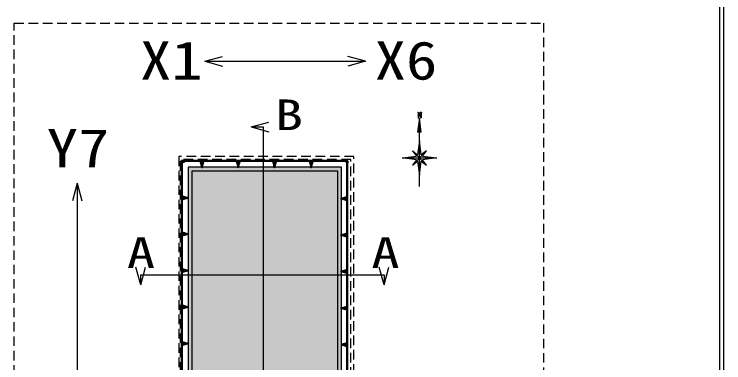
# Model space of a CAD drawing. Units: millimetres, scale not verified. Extents: x -36086 to 36581, y -25429 to 25491.
# Drawn here: x 20565 to 36581, y -16073 to -8199 of the extents above; entities that cross this region are included whole.
import ezdxf
from ezdxf.enums import TextEntityAlignment as Align

# ---------------------------------------------------------------- set-up
doc = ezdxf.new("R2010")
doc.units = ezdxf.units.MM
doc.header["$LTSCALE"] = 180
doc.linetypes.add('DASHED1', pattern=[1.8, 1.2, -0.6])
for name, color, linetype in [('0-0_基準芯', 7, 'Continuous'), ('0-1_外形線', 4, 'Continuous'), ('0-2_50', 7, 'Continuous'), ('0-4_単管', 5, 'Continuous'), ('0-6_図面枠', 7, 'Continuous'), ('0-9_ネット', 3, 'DASHED1'), ('0-D_64', 1, 'Continuous'), ('1-3_階段', 2, 'DASHED1'), ('1-4_45', 7, 'Continuous')]:
    doc.layers.add(name, color=color, linetype=linetype)
doc.styles.add('ＭＳ ゴシック', font='')
doc.styles.get('ＭＳ ゴシック').set_extended_font_data('MS Gothic')

msp = doc.modelspace()

# ---------------------------------------------------------------- linework, layer by layer
at = {"layer": '0-0_基準芯', "color": 5}
for points in [[(24336.5, -11507.1), (24358.4, -19643.6), (24336.5, -19643.6)], [(24336.5, -11507.1), (24358.4, -11529), (24358.4, -19643.6)], [(28097.5, -11507.1), (24358.4, -11529), (24336.5, -11507.1)], [(28097.5, -11507.1), (28075.7, -11529), (24358.4, -11529)], [(28097.5, -11507.1), (28075.7, -16479.6), (28075.7, -11529)], [(28075.7, -16479.6), (28097.5, -11507.1), (28097.5, -16457.8)]]:
    msp.add_solid(points, dxfattribs=at)
at = {"layer": '0-1_外形線'}
msp.add_line((24489.5, -11651.1), (24489.5, -17861.1), dxfattribs=at)
for points in [[(25029.5, -18266.1), (25029.5, -18536.1), (25592, -18536.1), (25592, -19391.1), (29169.5, -19391.1), (29169.5, -16601.1), (27954.5, -16601.1), (27954.5, -11651.1), (24489.5, -11651.1), (24489.5, -17861.1)], [(25029.5, -18266.1), (25029.5, -18536.1), (25547, -18536.1), (25547, -19391.1), (29169.5, -19391.1), (29169.5, -16601.1), (27954.5, -16601.1), (27954.5, -11651.1), (24489.5, -11651.1), (24489.5, -17861.1)], [(27954.5, -16601.1), (27954.5, -11651.1), (24489.5, -11651.1), (24489.5, -17861.1)], [(27954.5, -16601.1), (27954.5, -11651.1), (24489.5, -11651.1)], [(24579.5, -17771.1), (24579.5, -11741.1), (27864.5, -11741.1), (27864.5, -16691.1)]]:
    msp.add_lwpolyline(points, dxfattribs=at)
at = {"layer": '0-2_50', "linetype": 'DASHED1'}
msp.add_line((20564.6, -21849.3), (20564.6, -8400.8), dxfattribs=at)
at = {"layer": '0-2_50'}
for p, q in [((24864.6, -9263.5), (25264.5, -9156.4)), ((24864.6, -9263.5), (28492.3, -9263.5)), ((24864.6, -9263.5), (25264.5, -9370.7)), ((28492.3, -9263.5), (28092.4, -9156.4)), ((28492.3, -9263.5), (28092.4, -9370.7)), ((21987.4, -12015.6), (21880.2, -12415.5)), ((21987.4, -12015.6), (21987.4, -19271.1)), ((21987.4, -12015.6), (22094.5, -12415.5))]:
    msp.add_line(p, q, dxfattribs=at)
at = {"layer": '0-2_50', "linetype": 'DASHED1'}
msp.add_lwpolyline([(20564.6, -8400.8), (32510.1, -8400.8), (32510.1, -21849.3)], dxfattribs=at)
at = {"layer": '0-4_単管'}
for p, q in [((28094, -11507.1), (24336.5, -11507.1)), ((24336.5, -11529), (24336.5, -11507.1)), ((24336.5, -11521.1), (24336.5, -19643.6)), ((24358.4, -11521.1), (24336.5, -11521.1)), ((28094, -11529), (24336.5, -11529)), ((24358.4, -11521.1), (24358.4, -19643.6)), ((28075.7, -16479.6), (28075.7, -11507.1)), ((28075.7, -11507.1), (28097.5, -11507.1)), ((28094, -11529), (28094, -11507.1)), ((28097.5, -16479.6), (28097.5, -11507.1))]:
    msp.add_line(p, q, dxfattribs=at)
for centre in [(24336.5, -11540), (24369.3, -11521.1), (24390.5, -11540), (24801.8, -11540), (25624.9, -11540), (26447.9, -11540), (27271, -11540), (28064.7, -11507.1), (28064.7, -11541.3), (28094, -11540), (24369.3, -12344.1), (28064.7, -12364.4), (24369.3, -13167.2), (28064.7, -13187.4), (24369.3, -13990.2), (28064.7, -14010.5), (24369.3, -14813.3), (28064.7, -14833.5), (24369.3, -15636.3), (28064.7, -15656.6)]:
    msp.add_circle(centre, 10.9, dxfattribs=at)
at = {"layer": '0-4_単管', "color": 7}
for points in [[(27954.5, -11651.1), (24489.5, -19172.4), (24489.5, -11651.1)], [(27954.5, -11651.1), (25547, -19172.4), (24489.5, -19172.4)], [(27954.5, -11651.1), (25547, -20066.1), (25547, -19172.4)], [(25547, -20066.1), (27954.5, -11651.1), (27954.5, -16601.1)]]:
    msp.add_solid(points, dxfattribs=at)
at = {"layer": '0-6_図面枠'}
for p, q in [((36580.8, -25429.2), (36580.8, 25491.3)), ((36490.8, -25339.2), (36490.8, 25401.3))]:
    msp.add_line(p, q, dxfattribs=at)
at = {"layer": '0-9_ネット'}
for points in [[(24314, -11521.1), (24314, -19643.6), (24314, -19918.1)], [(29301.3, -20192.1), (29301.3, -16390.3), (28165, -16390.3), (28165, -11484.6), (24336.5, -11484.6)]]:
    msp.add_lwpolyline(points, dxfattribs=at)
at = {"layer": '0-D_64'}
for p, q in [((25915.2, -10747.3), (26315.1, -10640.1)), ((25915.2, -10747.3), (26187.1, -10747.3)), ((25915.2, -10747.3), (26315.1, -10854.4)), ((24767, -11542.3), (24767, -11531.3)), ((24773.3, -11564.1), (24773.3, -11531.3)), ((24779.6, -11585.9), (24779.6, -11531.3)), ((24785.9, -11607.7), (24785.9, -11531.3)), ((24792.2, -11629.6), (24792.2, -11531.3)), ((24798.5, -11651.4), (24798.5, -11531.3)), ((24804.8, -11672.9), (24804.8, -11531.3)), ((24811.1, -11651.1), (24811.1, -11531.3)), ((24817.4, -11629.3), (24817.4, -11531.3)), ((24823.7, -11607.4), (24823.7, -11531.3)), ((24830, -11585.6), (24830, -11531.3)), ((24836.3, -11563.8), (24836.3, -11531.3)), ((24842.6, -11542), (24842.6, -11531.3)), ((25583.4, -11542.3), (25583.4, -11531.3)), ((25589.7, -11564.1), (25589.7, -11531.3)), ((25596, -11585.9), (25596, -11531.3)), ((25602.3, -11607.7), (25602.3, -11531.3)), ((25608.6, -11629.6), (25608.6, -11531.3)), ((25614.9, -11651.4), (25614.9, -11531.3)), ((25621.2, -11672.9), (25621.2, -11531.3)), ((25627.5, -11651.1), (25627.5, -11531.3)), ((25633.8, -11629.3), (25633.8, -11531.3)), ((25640.1, -11607.4), (25640.1, -11531.3)), ((25646.4, -11585.6), (25646.4, -11531.3)), ((25652.7, -11563.8), (25652.7, -11531.3)), ((25659, -11542), (25659, -11531.3)), ((26402.7, -11542.3), (26402.7, -11531.3)), ((26409, -11564.1), (26409, -11531.3)), ((26415.3, -11585.9), (26415.3, -11531.3)), ((26421.6, -11607.7), (26421.6, -11531.3)), ((26427.9, -11629.6), (26427.9, -11531.3)), ((26434.2, -11651.4), (26434.2, -11531.3)), ((26440.5, -11672.9), (26440.5, -11531.3)), ((26446.8, -11651.1), (26446.8, -11531.3)), ((26453.1, -11629.3), (26453.1, -11531.3)), ((26459.4, -11607.4), (26459.4, -11531.3)), ((26465.7, -11585.6), (26465.7, -11531.3)), ((26472, -11563.8), (26472, -11531.3)), ((26478.3, -11542), (26478.3, -11531.3)), ((27233.2, -11542.3), (27233.2, -11531.3)), ((27239.5, -11564.1), (27239.5, -11531.3)), ((27245.8, -11585.9), (27245.8, -11531.3)), ((27252.1, -11607.7), (27252.1, -11531.3)), ((27258.4, -11629.6), (27258.4, -11531.3)), ((27264.7, -11651.4), (27264.7, -11531.3)), ((27271, -11672.9), (27271, -11531.3)), ((27277.3, -11651.1), (27277.3, -11531.3)), ((27283.6, -11629.3), (27283.6, -11531.3)), ((27289.9, -11607.4), (27289.9, -11531.3)), ((27296.2, -11585.6), (27296.2, -11531.3)), ((27302.5, -11563.8), (27302.5, -11531.3)), ((27308.8, -11542), (27308.8, -11531.3)), ((24766.3, -11539.7), (24843.3, -11539.7)), ((24770, -11552.3), (24839.7, -11552.3)), ((24773.6, -11564.9), (24836, -11564.9)), ((24777.2, -11577.5), (24832.4, -11577.5)), ((24780.9, -11590.1), (24828.7, -11590.1)), ((24784.5, -11602.7), (24825.1, -11602.7)), ((24788.1, -11615.3), (24821.5, -11615.3)), ((24791.8, -11627.9), (24817.8, -11627.9)), ((24795.4, -11640.5), (24814.2, -11640.5)), ((24799.1, -11653.1), (24810.6, -11653.1)), ((24802.7, -11665.7), (24806.9, -11665.7)), ((25582.7, -11539.7), (25659.7, -11539.7)), ((25586.3, -11552.3), (25656, -11552.3)), ((25590, -11564.9), (25652.4, -11564.9)), ((25593.6, -11577.5), (25648.8, -11577.5)), ((25597.3, -11590.1), (25645.1, -11590.1)), ((25600.9, -11602.7), (25641.5, -11602.7)), ((25604.5, -11615.3), (25637.9, -11615.3)), ((25608.2, -11627.9), (25634.2, -11627.9)), ((25611.8, -11640.5), (25630.6, -11640.5)), ((25615.4, -11653.1), (25626.9, -11653.1)), ((25619.1, -11665.7), (25623.3, -11665.7)), ((26401.9, -11539.7), (26478.9, -11539.7)), ((26405.6, -11552.3), (26475.3, -11552.3)), ((26409.2, -11564.9), (26471.6, -11564.9)), ((26412.8, -11577.5), (26468, -11577.5)), ((26416.5, -11590.1), (26464.3, -11590.1)), ((26420.1, -11602.7), (26460.7, -11602.7)), ((26423.8, -11615.3), (26457.1, -11615.3)), ((26427.4, -11627.9), (26453.4, -11627.9)), ((26431, -11640.5), (26449.8, -11640.5)), ((26434.7, -11653.1), (26446.2, -11653.1)), ((26438.3, -11665.7), (26442.5, -11665.7)), ((27232.5, -11539.7), (27309.5, -11539.7)), ((27236.1, -11552.3), (27305.8, -11552.3)), ((27239.8, -11564.9), (27302.2, -11564.9)), ((27243.4, -11577.5), (27298.5, -11577.5)), ((27247, -11590.1), (27294.9, -11590.1)), ((27250.7, -11602.7), (27291.3, -11602.7)), ((27254.3, -11615.3), (27287.6, -11615.3)), ((27258, -11627.9), (27284, -11627.9)), ((27261.6, -11640.5), (27280.4, -11640.5)), ((27265.2, -11653.1), (27276.7, -11653.1)), ((27268.9, -11665.7), (27273.1, -11665.7)), ((24368.9, -12311.4), (24358.2, -12311.4)), ((24390.7, -12317.7), (24358.2, -12317.7)), ((24412.5, -12324), (24358.2, -12324)), ((24434.3, -12330.3), (24358.2, -12330.3)), ((24366.6, -12387.7), (24366.6, -12310.7)), ((24379.2, -12384.1), (24379.2, -12314.4)), ((24391.8, -12380.4), (24391.8, -12318)), ((24404.4, -12376.8), (24404.4, -12321.6)), ((24417, -12373.1), (24417, -12325.3)), ((24429.6, -12369.5), (24429.6, -12328.9)), ((28053.8, -12330.6), (28053.8, -12400.3)), ((28063.8, -12327.7), (28074.8, -12327.7)), ((28066.4, -12327), (28066.4, -12403.9)), ((24456.1, -12336.6), (24358.2, -12336.6)), ((24478, -12342.9), (24358.2, -12342.9)), ((24499.8, -12349.2), (24358.2, -12349.2)), ((24478.3, -12355.5), (24358.2, -12355.5)), ((24456.4, -12361.8), (24358.2, -12361.8)), ((24434.6, -12368.1), (24358.2, -12368.1)), ((24412.8, -12374.4), (24358.2, -12374.4)), ((24391, -12380.7), (24358.2, -12380.7)), ((24369.2, -12387), (24358.2, -12387)), ((24442.2, -12365.9), (24442.2, -12332.6)), ((24454.8, -12362.2), (24454.8, -12336.2)), ((24467.4, -12358.6), (24467.4, -12339.8)), ((24480, -12355), (24480, -12343.5)), ((24492.6, -12351.3), (24492.6, -12347.1)), ((27933.2, -12365.5), (28074.8, -12365.5)), ((27940.4, -12363.4), (27940.4, -12367.6)), ((27953, -12359.7), (27953, -12371.2)), ((27954.7, -12359.2), (28074.8, -12359.2)), ((27955, -12371.8), (28074.8, -12371.8)), ((27965.6, -12356.1), (27965.6, -12374.8)), ((27976.5, -12352.9), (28074.8, -12352.9)), ((27976.8, -12378.1), (28074.8, -12378.1)), ((27978.2, -12352.4), (27978.2, -12378.5)), ((27990.8, -12348.8), (27990.8, -12382.1)), ((27998.4, -12346.6), (28074.8, -12346.6)), ((27998.7, -12384.4), (28074.8, -12384.4)), ((28003.4, -12345.2), (28003.4, -12385.8)), ((28016, -12341.5), (28016, -12389.4)), ((28020.2, -12340.3), (28074.8, -12340.3)), ((28020.5, -12390.7), (28074.8, -12390.7)), ((28028.6, -12337.9), (28028.6, -12393)), ((28041.2, -12334.3), (28041.2, -12396.7)), ((28042, -12334), (28074.8, -12334)), ((28042.3, -12397), (28074.8, -12397)), ((28064.1, -12403.3), (28074.8, -12403.3)), ((24368.9, -13127.8), (24358.2, -13127.8)), ((24366.6, -13204.1), (24366.6, -13127.2)), ((24379.2, -13200.5), (24379.2, -13130.8)), ((24390.7, -13134.1), (24358.2, -13134.1)), ((24412.5, -13140.4), (24358.2, -13140.4)), ((24434.3, -13146.7), (24358.2, -13146.7)), ((24456.1, -13153), (24358.2, -13153)), ((24478, -13159.3), (24358.2, -13159.3)), ((24499.8, -13165.6), (24358.2, -13165.6)), ((24478.3, -13171.9), (24358.2, -13171.9)), ((24456.4, -13178.2), (24358.2, -13178.2)), ((24434.6, -13184.5), (24358.2, -13184.5)), ((24412.8, -13190.8), (24358.2, -13190.8)), ((24391, -13197.1), (24358.2, -13197.1)), ((24369.2, -13203.4), (24358.2, -13203.4)), ((24391.8, -13196.9), (24391.8, -13134.4)), ((24404.4, -13193.2), (24404.4, -13138.1)), ((24417, -13189.6), (24417, -13141.7)), ((24429.6, -13185.9), (24429.6, -13145.4)), ((24442.2, -13182.3), (24442.2, -13149)), ((24454.8, -13178.7), (24454.8, -13152.6)), ((24467.4, -13175), (24467.4, -13156.3)), ((24480, -13171.4), (24480, -13159.9)), ((24492.6, -13167.8), (24492.6, -13163.5)), ((27933.2, -13187.5), (28074.8, -13187.5)), ((27940.4, -13185.3), (27940.4, -13189.6)), ((27953, -13181.7), (27953, -13193.2)), ((27954.7, -13181.2), (28074.8, -13181.2)), ((27955, -13193.8), (28074.8, -13193.8)), ((27965.6, -13178.1), (27965.6, -13196.8)), ((27976.5, -13174.9), (28074.8, -13174.9)), ((27976.8, -13200.1), (28074.8, -13200.1)), ((27978.2, -13174.4), (27978.2, -13200.5)), ((27990.8, -13170.8), (27990.8, -13204.1)), ((27998.4, -13168.6), (28074.8, -13168.6)), ((27998.7, -13206.4), (28074.8, -13206.4)), ((28003.4, -13167.2), (28003.4, -13207.7)), ((28016, -13163.5), (28016, -13211.4)), ((28020.2, -13162.3), (28074.8, -13162.3)), ((28020.5, -13212.7), (28074.8, -13212.7)), ((28028.6, -13159.9), (28028.6, -13215)), ((28041.2, -13156.2), (28041.2, -13218.7)), ((28042, -13156), (28074.8, -13156)), ((28042.3, -13219), (28074.8, -13219)), ((28053.8, -13152.6), (28053.8, -13222.3)), ((28063.8, -13149.7), (28074.8, -13149.7)), ((28064.1, -13225.3), (28074.8, -13225.3)), ((28066.4, -13149), (28066.4, -13225.9)), ((23419.4, -14315.1), (23312.3, -13915.2)), ((23419.4, -14315.1), (23526.6, -13915.2)), ((28911.6, -14315.1), (28804.4, -13915.2)), ((23419.4, -14315.1), (23419.4, -14084.9)), ((24369.1, -13953.8), (24358.4, -13953.8)), ((24390.9, -13960.1), (24358.4, -13960.1)), ((24412.7, -13966.4), (24358.4, -13966.4)), ((24434.6, -13972.7), (24358.4, -13972.7)), ((24456.4, -13979), (24358.4, -13979)), ((24478.2, -13985.3), (24358.4, -13985.3)), ((24500, -13991.6), (24358.4, -13991.6)), ((24478.5, -13997.9), (24358.4, -13997.9)), ((24456.7, -14004.2), (24358.4, -14004.2)), ((24434.9, -14010.5), (24358.4, -14010.5)), ((24413, -14016.8), (24358.4, -14016.8)), ((24391.2, -14023.1), (24358.4, -14023.1)), ((24369.4, -14029.4), (24358.4, -14029.4)), ((24366.9, -14030.1), (24366.9, -13953.2)), ((24379.5, -14026.5), (24379.5, -13956.8)), ((24392.1, -14022.9), (24392.1, -13960.4)), ((24404.7, -14019.2), (24404.7, -13964.1)), ((24417.3, -14015.6), (24417.3, -13967.7)), ((24429.9, -14011.9), (24429.9, -13971.4)), ((24442.5, -14008.3), (24442.5, -13975)), ((24455.1, -14004.7), (24455.1, -13978.6)), ((24467.7, -14001), (24467.7, -13982.3)), ((24480.3, -13997.4), (24480.3, -13985.9)), ((24492.9, -13993.8), (24492.9, -13989.5)), ((27933.2, -14007.8), (28074.8, -14007.8)), ((27940.4, -14005.7), (27940.4, -14009.9)), ((27953, -14002), (27953, -14013.5)), ((27954.7, -14001.5), (28074.8, -14001.5)), ((27955, -14014.1), (28074.8, -14014.1)), ((27965.6, -13998.4), (27965.6, -14017.2)), ((27976.5, -13995.2), (28074.8, -13995.2)), ((27976.8, -14020.4), (28074.8, -14020.4)), ((27978.2, -13994.8), (27978.2, -14020.8)), ((27990.8, -13991.1), (27990.8, -14024.4)), ((27998.4, -13988.9), (28074.8, -13988.9)), ((27998.7, -14026.7), (28074.8, -14026.7)), ((28003.4, -13987.5), (28003.4, -14028.1)), ((28016, -13983.8), (28016, -14031.7)), ((28020.2, -13982.6), (28074.8, -13982.6)), ((28020.5, -14033), (28074.8, -14033)), ((28028.6, -13980.2), (28028.6, -14035.3)), ((28041.2, -13976.6), (28041.2, -14039)), ((28042, -13976.3), (28074.8, -13976.3)), ((28042.3, -14039.3), (28074.8, -14039.3)), ((28053.8, -13972.9), (28053.8, -14042.6)), ((28063.8, -13970), (28074.8, -13970)), ((28064.1, -14045.6), (28074.8, -14045.6)), ((28066.4, -13969.3), (28066.4, -14046.3)), ((24369.1, -14775.6), (24358.4, -14775.6)), ((24390.9, -14781.9), (24358.4, -14781.9)), ((24412.7, -14788.2), (24358.4, -14788.2)), ((24434.6, -14794.5), (24358.4, -14794.5)), ((24456.4, -14800.8), (24358.4, -14800.8)), ((24478.2, -14807.1), (24358.4, -14807.1)), ((24500, -14813.4), (24358.4, -14813.4)), ((24478.5, -14819.7), (24358.4, -14819.7)), ((24456.7, -14826), (24358.4, -14826)), ((24434.9, -14832.3), (24358.4, -14832.3)), ((24413, -14838.6), (24358.4, -14838.6)), ((24391.2, -14844.9), (24358.4, -14844.9)), ((24369.4, -14851.2), (24358.4, -14851.2)), ((24366.9, -14851.9), (24366.9, -14775)), ((24379.5, -14848.3), (24379.5, -14778.6)), ((24392.1, -14844.7), (24392.1, -14782.3)), ((24404.7, -14841), (24404.7, -14785.9)), ((24417.3, -14837.4), (24417.3, -14789.5)), ((24429.9, -14833.8), (24429.9, -14793.2)), ((24442.5, -14830.1), (24442.5, -14796.8)), ((24455.1, -14826.5), (24455.1, -14800.4)), ((24467.7, -14822.9), (24467.7, -14804.1)), ((24480.3, -14819.2), (24480.3, -14807.7)), ((24492.9, -14815.6), (24492.9, -14811.4)), ((27933.2, -14838.7), (28074.8, -14838.7)), ((27940.4, -14836.5), (27940.4, -14840.7)), ((27953, -14832.9), (27953, -14844.4)), ((27954.7, -14832.4), (28074.8, -14832.4)), ((27955, -14845), (28074.8, -14845)), ((27965.6, -14829.2), (27965.6, -14848)), ((27976.5, -14826.1), (28074.8, -14826.1)), ((27976.8, -14851.3), (28074.8, -14851.3)), ((27978.2, -14825.6), (27978.2, -14851.6)), ((27990.8, -14822), (27990.8, -14855.3)), ((27998.4, -14819.8), (28074.8, -14819.8)), ((27998.7, -14857.6), (28074.8, -14857.6)), ((28003.4, -14818.3), (28003.4, -14858.9)), ((28016, -14814.7), (28016, -14862.6)), ((28020.2, -14813.5), (28074.8, -14813.5)), ((28020.5, -14863.9), (28074.8, -14863.9)), ((28028.6, -14811), (28028.6, -14866.2)), ((28041.2, -14807.4), (28041.2, -14869.8)), ((28042, -14807.2), (28074.8, -14807.2)), ((28042.3, -14870.2), (28074.8, -14870.2)), ((28053.8, -14803.8), (28053.8, -14873.5)), ((28063.8, -14800.9), (28074.8, -14800.9)), ((28064.1, -14876.5), (28074.8, -14876.5)), ((28066.4, -14800.1), (28066.4, -14877.1)), ((24367.3, -15601.2), (24356.7, -15601.2)), ((24389.2, -15607.5), (24356.7, -15607.5)), ((24411, -15613.8), (24356.7, -15613.8)), ((24432.8, -15620.1), (24356.7, -15620.1)), ((24454.6, -15626.4), (24356.7, -15626.4)), ((24476.4, -15632.7), (24356.7, -15632.7)), ((24498.3, -15639), (24356.7, -15639)), ((24476.7, -15645.3), (24356.7, -15645.3)), ((24454.9, -15651.6), (24356.7, -15651.6)), ((24433.1, -15657.9), (24356.7, -15657.9)), ((24411.3, -15664.2), (24356.7, -15664.2)), ((24389.5, -15670.5), (24356.7, -15670.5)), ((24367.6, -15676.8), (24356.7, -15676.8)), ((24365.1, -15677.6), (24365.1, -15600.6)), ((24377.7, -15673.9), (24377.7, -15604.2)), ((24390.3, -15670.3), (24390.3, -15607.9)), ((24402.9, -15666.7), (24402.9, -15611.5)), ((24415.5, -15663), (24415.5, -15615.2)), ((24428.1, -15659.4), (24428.1, -15618.8)), ((24440.7, -15655.7), (24440.7, -15622.4)), ((24453.3, -15652.1), (24453.3, -15626.1)), ((24465.9, -15648.5), (24465.9, -15629.7)), ((24478.5, -15644.8), (24478.5, -15633.3)), ((24491.1, -15641.2), (24491.1, -15637)), ((27934.2, -15663.2), (28075.8, -15663.2)), ((27941.3, -15661.1), (27941.3, -15665.3)), ((27953.9, -15657.5), (27953.9, -15669)), ((27955.7, -15656.9), (28075.8, -15656.9)), ((27956, -15669.5), (28075.8, -15669.5)), ((27966.5, -15653.8), (27966.5, -15672.6)), ((27977.5, -15650.6), (28075.8, -15650.6)), ((27977.8, -15675.8), (28075.8, -15675.8)), ((27979.1, -15650.2), (27979.1, -15676.2)), ((27991.7, -15646.5), (27991.7, -15679.9)), ((27999.3, -15644.3), (28075.8, -15644.3)), ((27999.6, -15682.1), (28075.8, -15682.1)), ((28004.3, -15642.9), (28004.3, -15683.5)), ((28016.9, -15639.3), (28016.9, -15687.1)), ((28021.2, -15638), (28075.8, -15638)), ((28021.5, -15688.4), (28075.8, -15688.4)), ((28029.5, -15635.6), (28029.5, -15690.8)), ((28042.1, -15632), (28042.1, -15694.4)), ((28043, -15631.7), (28075.8, -15631.7)), ((28043.3, -15694.7), (28075.8, -15694.7)), ((28054.7, -15628.4), (28054.7, -15698)), ((28064.8, -15625.4), (28075.8, -15625.4)), ((28067.3, -15624.7), (28067.3, -15701.7)), ((28065.1, -15701), (28075.8, -15701))]:
    msp.add_line(p, q, dxfattribs=at)
for points in [[(26187.1, -10747.3), (26187.1, -20999.1), (25934.7, -20999.1), (26334.5, -21106.2)], [(23419.4, -14084.9), (28911.6, -14084.9), (28911.6, -14315.1), (29018.7, -13915.2)]]:
    msp.add_lwpolyline(points, dxfattribs=at)
for points in [[(24763.9, -11531.3), (24804.8, -11673.1), (24845.7, -11531.3)], [(25580.3, -11531.3), (25621.2, -11673.1), (25662.1, -11531.3)], [(26399.5, -11531.3), (26440.4, -11673.1), (26481.3, -11531.3)], [(27230.1, -11531.3), (27271, -11673.1), (27311.9, -11531.3)], [(24358.2, -12390.1), (24499.9, -12349.2), (24358.2, -12308.3)], [(28074.8, -12324.5), (27933, -12365.5), (28074.8, -12406.4)], [(24358.2, -13206.6), (24499.9, -13165.6), (24358.2, -13124.7)], [(28074.8, -13146.5), (27933, -13187.4), (28074.8, -13228.4)], [(24358.4, -14032.6), (24500.2, -13991.6), (24358.4, -13950.7)], [(28074.8, -13966.9), (27933, -14007.8), (28074.8, -14048.7)], [(24358.4, -14854.4), (24500.2, -14813.5), (24358.4, -14772.5)], [(28074.8, -14797.7), (27933, -14838.6), (28074.8, -14879.5)], [(24356.7, -15680), (24498.4, -15639.1), (24356.7, -15598.2)], [(28075.8, -15622.3), (27934, -15663.2), (28075.8, -15704.1)]]:
    msp.add_lwpolyline(points, close=True, dxfattribs=at)
at = {"layer": '1-3_階段'}
msp.add_lwpolyline([(29368.8, -20192.1), (29368.8, -16322.8), (28232.5, -16322.8), (28232.5, -11417.1), (24278, -11417.1), (24278, -19976.6)], dxfattribs=at)
at = {"layer": '1-4_45'}
for p, q in [((29710.9, -10546), (29668.1, -10865.5)), ((29710.9, -12091.8), (29710.9, -10546)), ((29668.1, -10865.5), (29710.9, -10834)), ((29551.1, -11286.3), (29668.1, -11376.3)), ((29551.1, -11286.3), (29641.1, -11403.3)), ((29551.1, -11286.3), (29870.6, -11605.8)), ((29551.1, -11605.8), (29870.6, -11286.3)), ((29321.6, -11446), (29641.1, -11403.3)), ((29641.1, -11488.8), (29321.6, -11446)), ((29321.6, -11446), (30100.1, -11446)), ((29641.1, -11488.8), (29551.1, -11605.8)), ((29551.1, -11605.8), (29668.1, -11515.8)), ((29668.1, -11515.8), (29710.9, -11835.3)), ((29780.6, -11403.3), (30100.1, -11446)), ((30100.1, -11446), (29780.6, -11488.8))]:
    msp.add_line(p, q, dxfattribs=at)
for points in [[(29692.9, -10422.3), (29672.6, -10422.3), (29672.6, -10424.5), (29681.6, -10426.8), (29683.9, -10429), (29683.9, -10431.3), (29683.9, -10530.3), (29683.9, -10534.8), (29679.4, -10537), (29672.6, -10539.3)], [(29690.6, -10435.8), (29688.4, -10435.8), (29688.4, -10532.5), (29688.4, -10534.8), (29690.6, -10537), (29699.6, -10539.3), (29672.6, -10539.3)], [(29690.6, -10435.8), (29719.9, -10496.5), (29722.1, -10498.8), (29742.4, -10539.3)], [(29692.9, -10422.3), (29701.9, -10440.3), (29704.1, -10440.3), (29722.1, -10478.5), (29724.4, -10480.8), (29740.1, -10512.3)], [(29710.9, -10834), (29753.6, -10865.5), (29710.9, -10546)], [(29758.1, -10422.3), (29731.1, -10422.3), (29731.1, -10424.5), (29742.4, -10426.8), (29742.4, -10429), (29742.4, -10431.3), (29742.4, -10512.3), (29740.1, -10512.3)], [(29758.1, -10422.3), (29758.1, -10424.5), (29746.9, -10426.8), (29746.9, -10429), (29746.9, -10431.3), (29746.9, -10539.3), (29742.4, -10539.3)], [(29780.6, -11403.3), (29870.6, -11286.3), (29753.6, -11376.3), (29710.9, -11056.8), (29668.1, -11376.3)], [(29710.9, -11835.3), (29753.6, -11515.8), (29870.6, -11605.8), (29780.6, -11488.8)]]:
    msp.add_lwpolyline(points, dxfattribs=at)

# ---------------------------------------------------------------- texts
at = {"layer": '0-2_50', "style": 'ＭＳ ゴシック', "width": 1.2}
for s, p in [('X1', (23405.1, -9937.1)), ('X6', (28700.8, -9937.1)), ('Y7', (21299.4, -11917.8))]:
    msp.add_text(s, height=865.9, dxfattribs=at).set_placement(p, align=Align.BOTTOM_LEFT)
at = {"layer": '0-D_64', "style": 'ＭＳ ゴシック', "width": 1.35}
for s, p in [('B', (26447.2, -11026.4)), ('A', (23108.2, -14139.1)), ('A', (28626.1, -14139.1))]:
    msp.add_text(s, height=692.7, dxfattribs=at).set_placement(p, align=Align.BOTTOM_LEFT)

doc.saveas('drawing.dxf')
